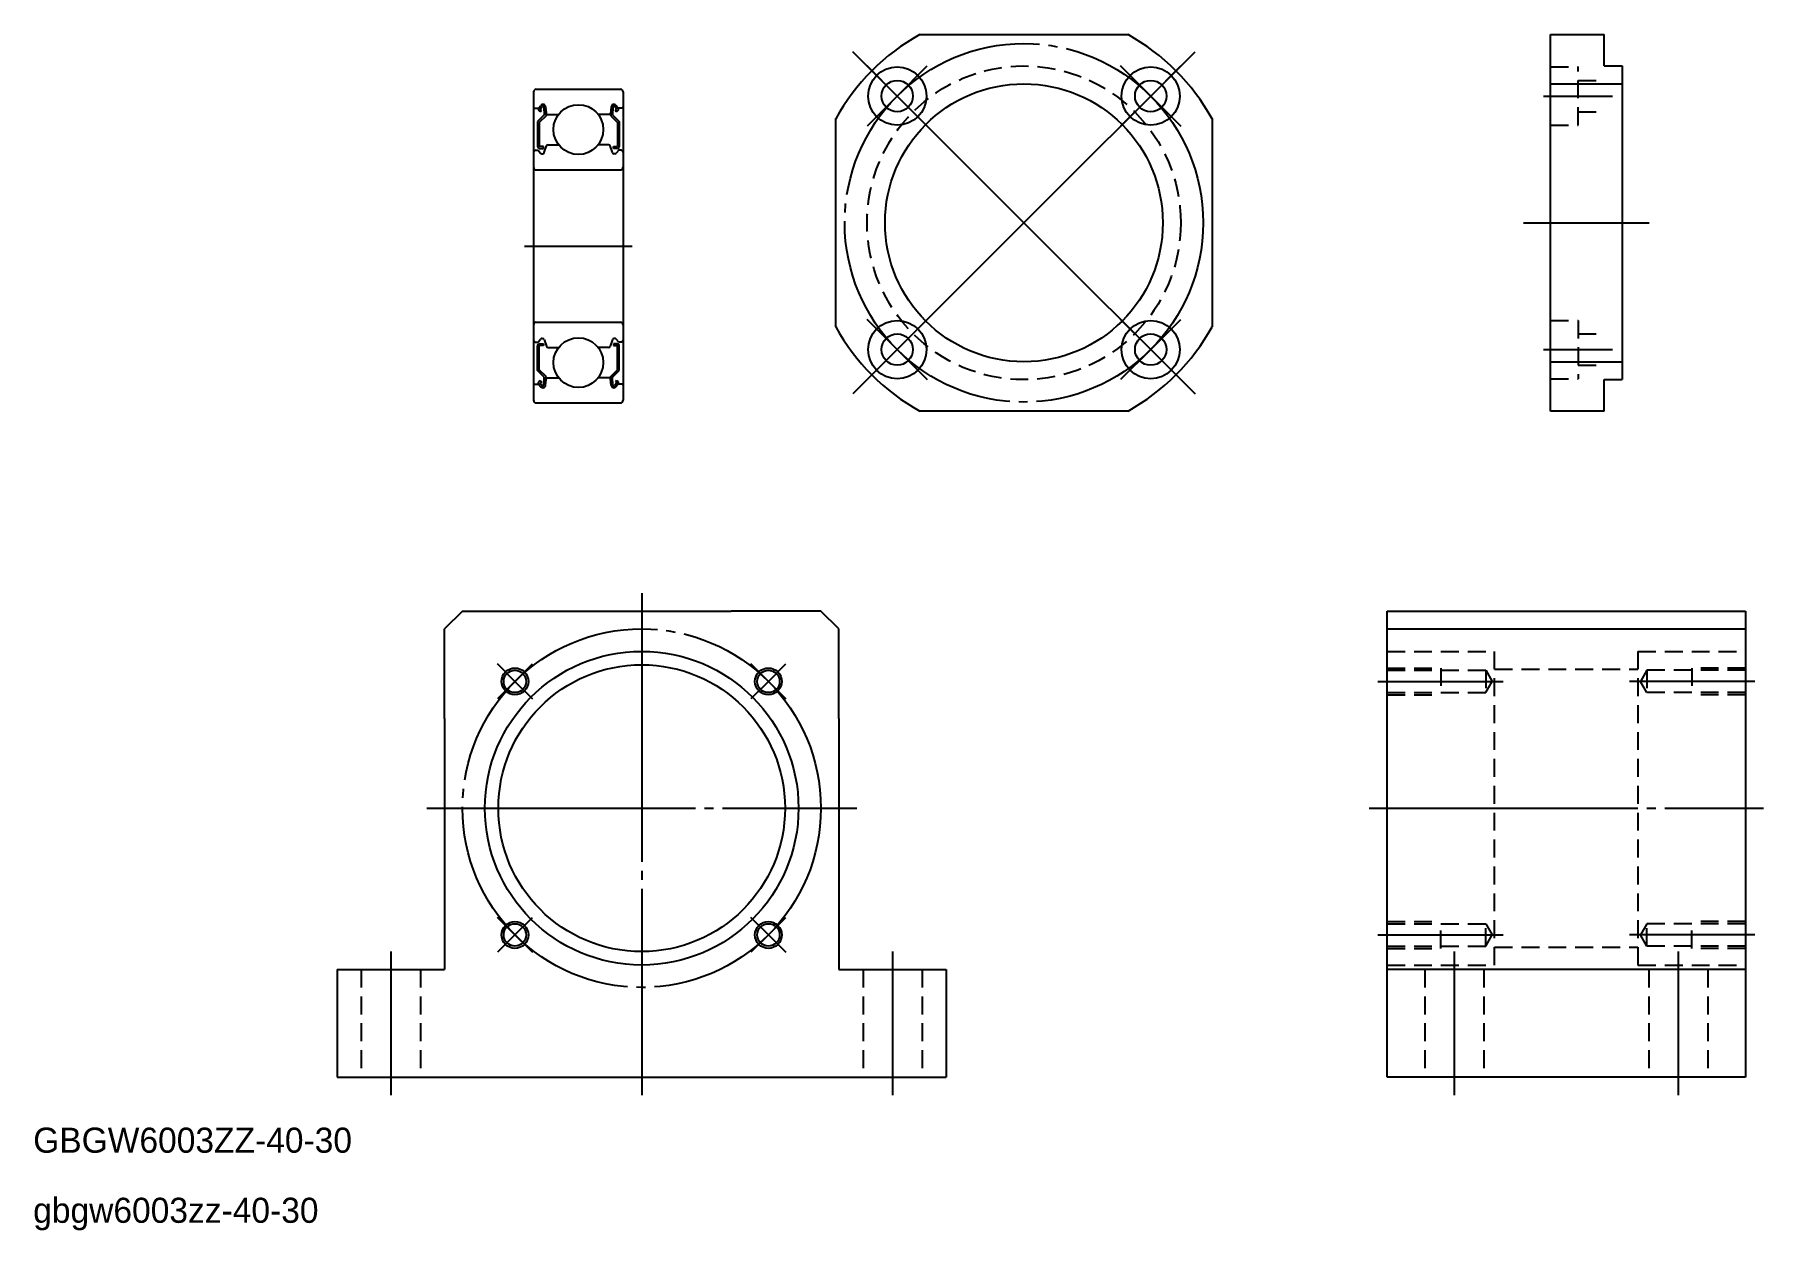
# Model space of a CAD drawing. Extents: x -148 to 45, y -30 to 103.
import ezdxf

# ---------------------------------------------------------------- set-up
doc = ezdxf.new("R2010")
doc.units = 0
doc.linetypes.add('CENTER', pattern=[33, 30, -1, 1, -1])
doc.linetypes.add('DASHED', pattern=[3, 2, -1])
doc.layers.get('0').update_dxf_attribs({"linetype": 'CONTINUOUS'})
doc.layers.add('CENTER', color=7, linetype='CONTINUOUS')

msp = doc.modelspace()

# ---------------------------------------------------------------- linework, layer by layer
at = {"color": 7, "linetype": 'CONTINUOUS'}
for p, q in [((-49, 103.06), (-25.77, 103.06)), ((21.39, 61.06), (21.39, 103.06)), ((21.39, 103.06), (27.39, 103.06)), ((27.39, 99.56), (27.39, 103.06)), ((27.39, 99.56), (29.39, 99.56)), ((29.39, 99.56), (29.39, 64.56)), ((21.39, 97.56), (29.39, 97.56)), ((-58.39, 70.44), (-58.39, 93.68)), ((-16.39, 93.68), (-16.39, 70.44)), ((21.39, 66.56), (29.39, 66.56)), ((27.39, 64.56), (29.39, 64.56)), ((27.39, 61.06), (27.39, 64.56)), ((-25.77, 61.06), (-49, 61.06)), ((27.39, 61.06), (21.39, 61.06)), ((-100.05, 38.75), (-102.05, 36.75)), ((-100.05, 38.75), (-90.05, 38.75)), ((-90.05, 38.75), (-70.05, 38.75)), ((-60.05, 38.75), (-70.05, 38.75)), ((-58.05, 36.75), (-60.05, 38.75)), ((3.15, 38.75), (43.15, 38.75)), ((3.15, -13.25), (3.15, 38.75)), ((43.15, 38.75), (43.15, -13.25)), ((-102.05, 26.75), (-102.05, 36.75)), ((-58.05, 26.75), (-58.05, 36.75)), ((3.15, 36.75), (43.15, 36.75)), ((-102.05, 26.75), (-102.05, -1.25)), ((-58.05, 26.75), (-58.05, -1.25)), ((-114.05, -1.25), (-114.05, -13.25)), ((-114.05, -1.25), (-102.05, -1.25)), ((-58.05, -1.25), (-46.05, -1.25)), ((-46.05, -1.25), (-46.05, -13.25)), ((43.15, -1.25), (3.15, -1.25)), ((-114.05, -13.25), (-46.05, -13.25)), ((43.15, -13.25), (3.15, -13.25))]:
    msp.add_line(p, q, dxfattribs=at)
at = {"color": 3, "linetype": 'DASHED'}
for p, q in [((21.39, 99.45), (24.49, 99.45)), ((24.49, 92.95), (24.49, 99.45)), ((24.49, 97.95), (27.39, 97.95)), ((21.39, 92.95), (24.49, 92.95)), ((24.49, 94.45), (27.39, 94.45)), ((21.39, 71.17), (24.49, 71.17)), ((24.49, 71.17), (24.49, 64.67)), ((24.49, 69.67), (27.39, 69.67)), ((24.49, 66.17), (27.39, 66.17)), ((21.39, 64.67), (24.49, 64.67)), ((3.15, 34.25), (15.15, 34.25)), ((15.15, -0.75), (15.15, 34.25)), ((31.15, 34.25), (43.15, 34.25)), ((31.15, 34.25), (31.15, -0.75)), ((3.15, 32.39), (9.15, 32.39)), ((3.15, 32.14), (14.15, 32.14)), ((9.15, 32.39), (9.15, 29.39)), ((14.15, 32.14), (14.87, 30.89)), ((14.15, 32.14), (14.15, 29.64)), ((14.15, 29.64), (14.87, 30.89)), ((15.15, 32.25), (31.15, 32.25)), ((32.15, 32.14), (31.43, 30.89)), ((32.15, 29.64), (31.43, 30.89)), ((43.15, 32.14), (32.15, 32.14)), ((32.15, 32.14), (32.15, 29.64)), ((43.15, 32.39), (37.15, 32.39)), ((37.15, 32.39), (37.15, 29.39)), ((3.15, 29.64), (14.15, 29.64)), ((3.15, 29.39), (9.15, 29.39)), ((43.15, 29.64), (32.15, 29.64)), ((43.15, 29.39), (37.15, 29.39)), ((3.15, 4.11), (9.15, 4.11)), ((3.15, 3.86), (14.15, 3.86)), ((9.15, 1.11), (9.15, 4.11)), ((14.15, 3.86), (14.87, 2.61)), ((14.15, 1.36), (14.15, 3.86)), ((32.15, 3.86), (31.43, 2.61)), ((43.15, 3.86), (32.15, 3.86)), ((32.15, 1.36), (32.15, 3.86)), ((43.15, 4.11), (37.15, 4.11)), ((37.15, 1.11), (37.15, 4.11)), ((14.15, 1.36), (14.87, 2.61)), ((32.15, 1.36), (31.43, 2.61)), ((3.15, 1.36), (14.15, 1.36)), ((3.15, 1.11), (9.15, 1.11)), ((15.15, 1.25), (31.15, 1.25)), ((43.15, 1.36), (32.15, 1.36)), ((43.15, 1.11), (37.15, 1.11)), ((-111.35, -1.25), (-111.35, -13.25)), ((-104.75, -1.25), (-104.75, -13.25)), ((-55.35, -1.25), (-55.35, -13.25)), ((-48.75, -1.25), (-48.75, -13.25)), ((3.15, -0.75), (15.15, -0.75)), ((7.35, -1.25), (7.35, -13.25)), ((13.95, -1.25), (13.95, -13.25)), ((31.15, -0.75), (43.15, -0.75)), ((32.35, -1.25), (32.35, -13.25)), ((38.95, -1.25), (38.95, -13.25))]:
    msp.add_line(p, q, dxfattribs=at)
for p, q in [((-92.12, 96.66), (-92.12, 62.26)), ((-91.82, 96.96), (-82.42, 96.96)), ((-82.12, 96.66), (-82.12, 62.26)), ((-92.02, 94.86), (-91.56, 94.86)), ((-91.56, 94.86), (-91.31, 95.16)), ((-91.38, 94.45), (-91.53, 94.58)), ((-91.4, 94.74), (-91.15, 95.03)), ((-91.25, 94.61), (-91.4, 94.74)), ((-91.38, 94.45), (-91.25, 94.61)), ((-90.98, 94.97), (-90.93, 94.1)), ((-90.78, 95), (-90.71, 94.26)), ((-83.45, 95), (-83.52, 94.26)), ((-83.26, 94.97), (-83.3, 94.1)), ((-82.83, 94.74), (-83.08, 95.03)), ((-82.98, 94.61), (-82.83, 94.74)), ((-82.85, 94.45), (-82.98, 94.61)), ((-82.68, 94.86), (-82.93, 95.16)), ((-82.85, 94.45), (-82.7, 94.58)), ((-82.22, 94.86), (-82.68, 94.86)), ((-90.93, 94.1), (-91.68, 93.35)), ((-91.68, 93.35), (-91.68, 90.56)), ((-90.73, 94.01), (-91.48, 93.26)), ((-91.48, 93.26), (-91.48, 90.56)), ((-90.73, 94.48), (-90.73, 94.01)), ((-90.61, 94.16), (-89.31, 94.16)), ((-83.62, 94.16), (-84.92, 94.16)), ((-83.5, 94.48), (-83.5, 94.01)), ((-83.5, 94.01), (-82.75, 93.26)), ((-83.3, 94.1), (-82.55, 93.35)), ((-82.75, 93.26), (-82.75, 90.56)), ((-82.55, 93.35), (-82.55, 90.56)), ((-90.48, 90.76), (-89.31, 90.76)), ((-83.75, 90.76), (-84.92, 90.76)), ((-91.92, 90.16), (-91.62, 90.16)), ((-91.62, 90.16), (-91.34, 89.84)), ((-91.03, 90.56), (-91.48, 90.56)), ((-91.48, 90.36), (-91.03, 90.36)), ((-91.19, 89.76), (-91.12, 89.76)), ((-91.03, 90.36), (-91.03, 90.56)), ((-90.93, 89.9), (-90.67, 90.63)), ((-83.3, 89.9), (-83.57, 90.63)), ((-83.2, 90.36), (-83.2, 90.56)), ((-83.2, 90.56), (-82.75, 90.56)), ((-82.75, 90.36), (-83.2, 90.36)), ((-83.05, 89.76), (-83.11, 89.76)), ((-82.62, 90.16), (-82.89, 89.84)), ((-82.32, 90.16), (-82.62, 90.16)), ((-91.82, 87.96), (-82.42, 87.96)), ((-91.82, 70.96), (-82.42, 70.96)), ((-91.92, 68.76), (-91.62, 68.76)), ((-91.68, 65.58), (-91.68, 68.36)), ((-91.62, 68.76), (-91.34, 69.09)), ((-91.48, 68.56), (-91.03, 68.56)), ((-91.48, 65.66), (-91.48, 68.36)), ((-91.03, 68.36), (-91.48, 68.36)), ((-91.19, 69.16), (-91.12, 69.16)), ((-91.03, 68.56), (-91.03, 68.36)), ((-90.93, 69.03), (-90.67, 68.3)), ((-90.48, 68.16), (-89.31, 68.16)), ((-83.75, 68.16), (-84.92, 68.16)), ((-83.3, 69.03), (-83.57, 68.3)), ((-83.2, 68.56), (-83.2, 68.36)), ((-82.75, 68.56), (-83.2, 68.56)), ((-83.2, 68.36), (-82.75, 68.36)), ((-83.05, 69.16), (-83.11, 69.16)), ((-82.62, 68.76), (-82.89, 69.09)), ((-82.75, 65.66), (-82.75, 68.36)), ((-82.32, 68.76), (-82.62, 68.76)), ((-82.55, 65.58), (-82.55, 68.36)), ((-90.73, 64.91), (-91.48, 65.66)), ((-83.5, 64.91), (-82.75, 65.66)), ((-92.02, 64.06), (-91.56, 64.06)), ((-90.93, 64.83), (-91.68, 65.58)), ((-91.56, 64.06), (-91.31, 63.77)), ((-91.38, 64.47), (-91.53, 64.35)), ((-91.25, 64.32), (-91.4, 64.19)), ((-91.4, 64.19), (-91.15, 63.9)), ((-91.38, 64.47), (-91.25, 64.32)), ((-90.98, 63.95), (-90.93, 64.83)), ((-90.78, 63.93), (-90.71, 64.67)), ((-90.73, 64.44), (-90.73, 64.91)), ((-90.61, 64.76), (-89.31, 64.76)), ((-83.62, 64.76), (-84.92, 64.76)), ((-83.45, 63.93), (-83.52, 64.67)), ((-83.5, 64.44), (-83.5, 64.91)), ((-83.3, 64.83), (-82.55, 65.58)), ((-83.26, 63.95), (-83.3, 64.83)), ((-82.83, 64.19), (-83.08, 63.9)), ((-82.85, 64.47), (-82.98, 64.32)), ((-82.98, 64.32), (-82.83, 64.19)), ((-82.68, 64.06), (-82.93, 63.77)), ((-82.85, 64.47), (-82.7, 64.35)), ((-82.22, 64.06), (-82.68, 64.06)), ((-91.82, 61.96), (-82.42, 61.96)), ((-89.32, 61.96), (-89.32, 61.96)), ((-87.12, 61.96), (-87.12, 61.96))]:
    msp.add_line(p, q)
msp.add_circle((-37.39, 82.06), 17.5, dxfattribs=at)
at = {"color": 7, "linetype": 'CONTINUOUS'}
for centre, radius in [((-51.53, 96.2), 3.25), ((-23.24, 96.2), 3.25), ((-51.53, 96.2), 1.75), ((-37.39, 82.06), 15.5), ((-23.24, 96.2), 1.75), ((-51.53, 67.92), 3.25), ((-51.53, 67.92), 1.75), ((-23.24, 67.92), 3.25), ((-23.24, 67.92), 1.75), ((-80.05, 16.75), 17.5), ((-80.05, 16.75), 16), ((-94.2, 30.89), 1.25), ((-65.91, 30.89), 1.25), ((-94.2, 2.61), 1.25), ((-65.91, 2.61), 1.25)]:
    msp.add_circle(centre, radius, dxfattribs=at)
for centre in [(-87.12, 92.46), (-87.12, 66.46)]:
    msp.add_circle(centre, 2.78)
at = {"color": 3, "linetype": 'CONTINUOUS'}
for centre in [(-94.2, 30.89), (-65.91, 30.89), (-94.2, 2.61), (-65.91, 2.61)]:
    msp.add_circle(centre, 1.5, dxfattribs=at)
at = {"color": 7, "linetype": 'CONTINUOUS'}
for start, end in [(118.955, 151.045), (28.955, 61.045), (208.955, 241.045), (298.955, 331.045)]:
    msp.add_arc((-37.39, 82.06), 24, start, end, dxfattribs=at)
for centre, radius, start, end in [((-91.82, 96.66), 0.3, 90, 180), ((-82.42, 96.66), 0.3, 0, 90), ((-92.02, 94.96), 0.1, 180, 270), ((-91.4, 94.74), 0.2, 140.0031, 230.0823), ((-91.08, 94.97), 0.3, 4.9968, 140.0031), ((-91.08, 94.97), 0.1, 2.8198, 140.0012), ((-83.16, 94.97), 0.3, 39.9969, 175.0032), ((-83.16, 94.97), 0.1, 39.9988, 177.1802), ((-82.83, 94.74), 0.2, 309.9177, 39.9969), ((-82.22, 94.96), 0.1, 270, 0), ((-90.61, 94.26), 0.1, 184.9968, 270), ((-83.62, 94.26), 0.1, 270, 355.0032), ((-90.48, 90.56), 0.2, 90, 159.9921), ((-83.75, 90.56), 0.2, 20.0079, 90), ((-91.92, 89.96), 0.2, 90, 180), ((-91.48, 90.56), 0.2, 180, 270), ((-91.19, 89.96), 0.2, 219.9947, 270), ((-91.12, 89.96), 0.2, 270, 339.9921), ((-83.11, 89.96), 0.2, 200.0079, 270), ((-83.05, 89.96), 0.2, 270, 320.0053), ((-82.75, 90.56), 0.2, 270, 0), ((-82.32, 89.96), 0.2, 0, 90), ((-91.82, 88.26), 0.3, 180, 270), ((-82.42, 88.26), 0.3, 270, 0), ((-91.82, 70.66), 0.3, 90, 180), ((-82.42, 70.66), 0.3, 0, 90), ((-91.92, 68.96), 0.2, 180, 270), ((-91.48, 68.36), 0.2, 90, 180), ((-91.19, 68.96), 0.2, 90, 140.0053), ((-91.12, 68.96), 0.2, 20.0079, 90), ((-90.48, 68.36), 0.2, 200.0079, 270), ((-83.75, 68.36), 0.2, 270, 339.9921), ((-83.11, 68.96), 0.2, 90, 159.9921), ((-83.05, 68.96), 0.2, 39.9947, 90), ((-82.75, 68.36), 0.2, 0, 90), ((-82.32, 68.96), 0.2, 270, 0), ((-92.02, 63.96), 0.1, 90, 180), ((-91.4, 64.19), 0.2, 129.9177, 219.9969), ((-91.08, 63.96), 0.3, 219.9969, 355.0032), ((-91.08, 63.96), 0.1, 219.9988, 357.1802), ((-90.61, 64.66), 0.1, 90, 175.0032), ((-83.62, 64.66), 0.1, 4.9968, 90), ((-83.16, 63.96), 0.3, 184.9968, 320.0031), ((-83.16, 63.96), 0.1, 182.8198, 320.0012), ((-82.83, 64.19), 0.2, 320.0031, 50.0823), ((-82.22, 63.96), 0.1, 0, 90), ((-91.82, 62.26), 0.3, 180, 270), ((-82.42, 62.26), 0.3, 270, 0)]:
    msp.add_arc(centre, radius, start, end)
at = {"layer": 'CENTER', "color": 1, "linetype": 'CENTER'}
for p, q in [((-37.39, 82.06), (-56.48, 101.15)), ((-37.39, 82.06), (-18.29, 101.15)), ((-51.53, 96.2), (-54.89, 99.56)), ((-51.53, 96.2), (-48.17, 99.56)), ((-23.24, 96.2), (-26.6, 99.56)), ((-23.24, 96.2), (-19.88, 99.56)), ((-51.53, 96.2), (-54.89, 92.84)), ((-51.53, 96.2), (-48.17, 92.84)), ((-23.24, 96.2), (-26.6, 92.84)), ((-23.24, 96.2), (-19.88, 92.84)), ((20.59, 96.2), (28.32, 96.2)), ((-37.39, 82.06), (-56.48, 62.97)), ((-37.39, 82.06), (-18.29, 62.97)), ((18.39, 82.06), (32.39, 82.06)), ((-51.53, 67.92), (-54.89, 71.28)), ((-51.53, 67.92), (-48.17, 71.28)), ((-23.24, 67.92), (-26.6, 71.28)), ((-23.24, 67.92), (-19.88, 71.28)), ((-51.53, 67.92), (-54.89, 64.56)), ((-51.53, 67.92), (-48.17, 64.56)), ((-23.24, 67.92), (-26.6, 64.56)), ((-23.24, 67.92), (-19.88, 64.56)), ((20.59, 67.92), (28.32, 67.92)), ((-80.05, 40.75), (-80.05, -15.25)), ((-94.2, 30.89), (-96.14, 32.84)), ((-94.2, 30.89), (-92.25, 32.84)), ((-65.91, 30.89), (-67.86, 32.84)), ((-65.91, 30.89), (-63.97, 32.84)), ((-94.2, 30.89), (-96.14, 28.95)), ((-94.2, 30.89), (-92.25, 28.95)), ((-65.91, 30.89), (-67.86, 28.95)), ((-65.91, 30.89), (-63.97, 28.95)), ((2.1, 30.89), (14.87, 30.89)), ((2.1, 30.89), (16.09, 30.89)), ((44.2, 30.89), (30.21, 30.89)), ((44.2, 30.89), (31.43, 30.89)), ((-104.05, 16.75), (-56.05, 16.75)), ((1.15, 16.75), (45.15, 16.75)), ((-94.2, 2.61), (-96.14, 4.55)), ((-94.2, 2.61), (-92.25, 4.55)), ((-65.91, 2.61), (-67.86, 4.55)), ((-65.91, 2.61), (-63.97, 4.55)), ((-94.2, 2.61), (-96.14, 0.67)), ((-94.2, 2.61), (-92.25, 0.67)), ((-65.91, 2.61), (-67.86, 0.67)), ((-65.91, 2.61), (-63.97, 0.67)), ((2.1, 2.61), (14.87, 2.61)), ((2.1, 2.61), (16.09, 2.61)), ((44.2, 2.61), (30.21, 2.61)), ((44.2, 2.61), (31.43, 2.61)), ((-108.05, 0.75), (-108.05, -15.25)), ((-52.05, 0.75), (-52.05, -15.25)), ((10.65, 0.75), (10.65, -15.25)), ((35.65, 0.75), (35.65, -15.25))]:
    msp.add_line(p, q, dxfattribs=at)
at = {"layer": 'CENTER'}
msp.add_line((-93.12, 79.46), (-81.12, 79.46), dxfattribs=at)
at = {"layer": 'CENTER', "color": 1, "linetype": 'CENTER'}
for centre in [(-37.39, 82.06), (-80.05, 16.75)]:
    msp.add_circle(centre, 20, dxfattribs=at)

# ---------------------------------------------------------------- texts
at = {"linetype": 'CONTINUOUS'}
for s, p in [('GBGW6003ZZ-40-30', (-147.97, -21.69)), ('gbgw6003zz-40-30', (-147.97, -29.51))]:
    msp.add_text(s, height=2.8, dxfattribs=at).set_placement(p)

doc.saveas('drawing.dxf')
